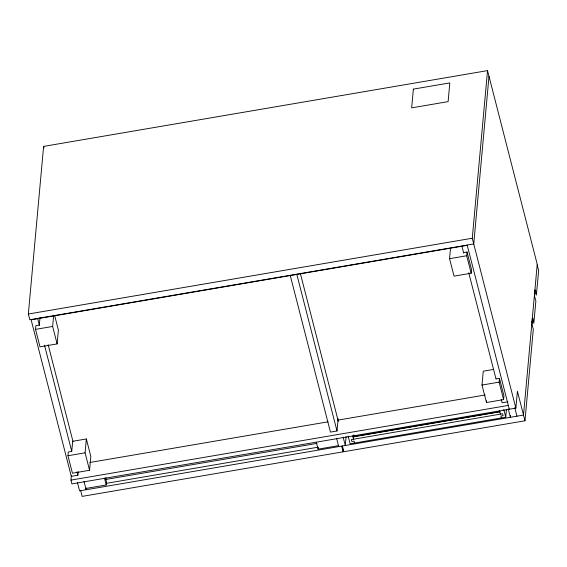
<?xml version="1.0" encoding="UTF-8"?>
<svg xmlns="http://www.w3.org/2000/svg" width="567" height="567" viewBox="0 0 567 567"><rect width="100%" height="100%" fill="white"/><g stroke="black" fill="none" stroke-linecap="round" stroke-linejoin="round"><path stroke-width="0.85" d="M488.995 76.325L473.743 243.945L29.817 319.745L28.35 314.026L43.602 146.406L487.528 70.613L537.232 264.3L523.511 415.065L79.593 490.859L77.445 482.489M54.765 315.918L58.394 330.058L57.132 343.914L40.002 346.841L35.523 329.377L35.863 325.628L39.329 325.04L40.016 317.456M57.132 343.914L52.653 326.45L53.674 315.188M67.955 455.748L68.295 452.005L71.754 451.41L72.675 441.296L86.347 438.964L90.826 456.428L89.565 470.284L72.434 473.211L67.955 455.748L85.085 452.82L86.347 438.964M342.376 445.988L343.843 451.708L524.978 420.778L517.402 391.251L515.871 408.105L71.945 483.899L70.967 480.093L71.357 475.798M467.676 245.27L31.135 319.809L71.307 476.344L77.87 475.224L78.189 471.73M86.312 487.981L86.149 489.739L84.001 481.369M105.923 477.506L105.774 479.129L106.511 481.985L106.235 484.983L85.823 488.471M338.485 445.662L318.073 449.149L318.207 447.647M290.276 275.562L330.448 432.097L337.004 430.977L338.116 418.744M80.684 490.675L82.151 496.387L343.113 451.828L343.347 449.213M346.09 436.703L345.289 445.492L343.141 437.122M353.914 434.832L353.517 439.219L352.639 435.796M463.565 252.598L467.031 252.01L471.51 269.474L471.17 273.216L454.039 276.143L449.56 258.68L450.503 248.282M471.17 273.216L466.691 255.752L467.031 252.01M515.871 408.105L472.276 238.232L487.528 70.613M495.997 378.976L499.463 378.38L503.943 395.844L503.602 399.593L486.472 402.513L481.993 385.05L483.254 371.194L493.503 369.443M486.472 402.513L486.628 400.784M503.602 399.593L499.123 382.13L499.463 378.38M348.145 436.08L350.115 443.777L505.75 417.199L506.466 409.331M510.555 415.547L510.392 417.305L508.245 408.935M524.978 420.778L533.313 329.193L532.108 325.118L532.271 318.796M28.35 314.026L472.276 238.232M35.523 329.377L52.653 326.45M449.56 258.68L466.691 255.752M534.284 293.635L536.028 293.337M531.711 321.914L533.455 321.617M481.993 385.05L499.123 382.13M89.756 462.502L328.08 421.813M337.684 420.168L485.217 394.979M507.848 401.805L502.114 402.79L501.235 399.366M70.967 480.093L508.33 405.412M354.432 436.441L499.57 411.656M353.291 436.859L500.193 411.777M105.745 479.469L316.854 443.422M106.376 483.339L318.186 447.172M537.183 264.86L538.65 270.579L536.389 295.053L535.595 290.432L535.312 289.907L535.128 291.098L534.879 290.141M534.851 290.517L534.681 296.832L535.886 300.914L533.809 323.332L533.023 318.711L532.739 318.186L532.555 319.377L532.307 318.427M514.772 407.68L516.955 416.185M467.18 245.064L509.308 409.225M461.935 246.248L463.693 253.095M468.746 272.77L495.962 378.834M503.772 409.509L505.75 417.199M499.52 410.721L500.399 414.137M501.377 417.95L500.888 416.043L503.071 415.668L502.582 413.768L351.327 439.588L351.816 441.495L354.006 441.126L354.495 443.025M300.46 273.868L338.315 421.352M341.646 446.116L343.113 451.828M296.832 274.442L337.004 430.977M336.578 438.241L338.726 446.612M316.315 442.303L318.073 449.149M43.602 146.406L44.02 148.044M104.477 478.144L106.235 484.983M85.085 452.82L89.565 470.284M48.145 344.693L73.015 441.594M37.698 318.689L39.449 325.529M44.502 345.204L71.725 451.275M76.992 471.808L77.87 475.224M413.364 89.125L411.656 107.858L448.107 101.635L449.808 82.902L413.364 89.125"/></g></svg>
